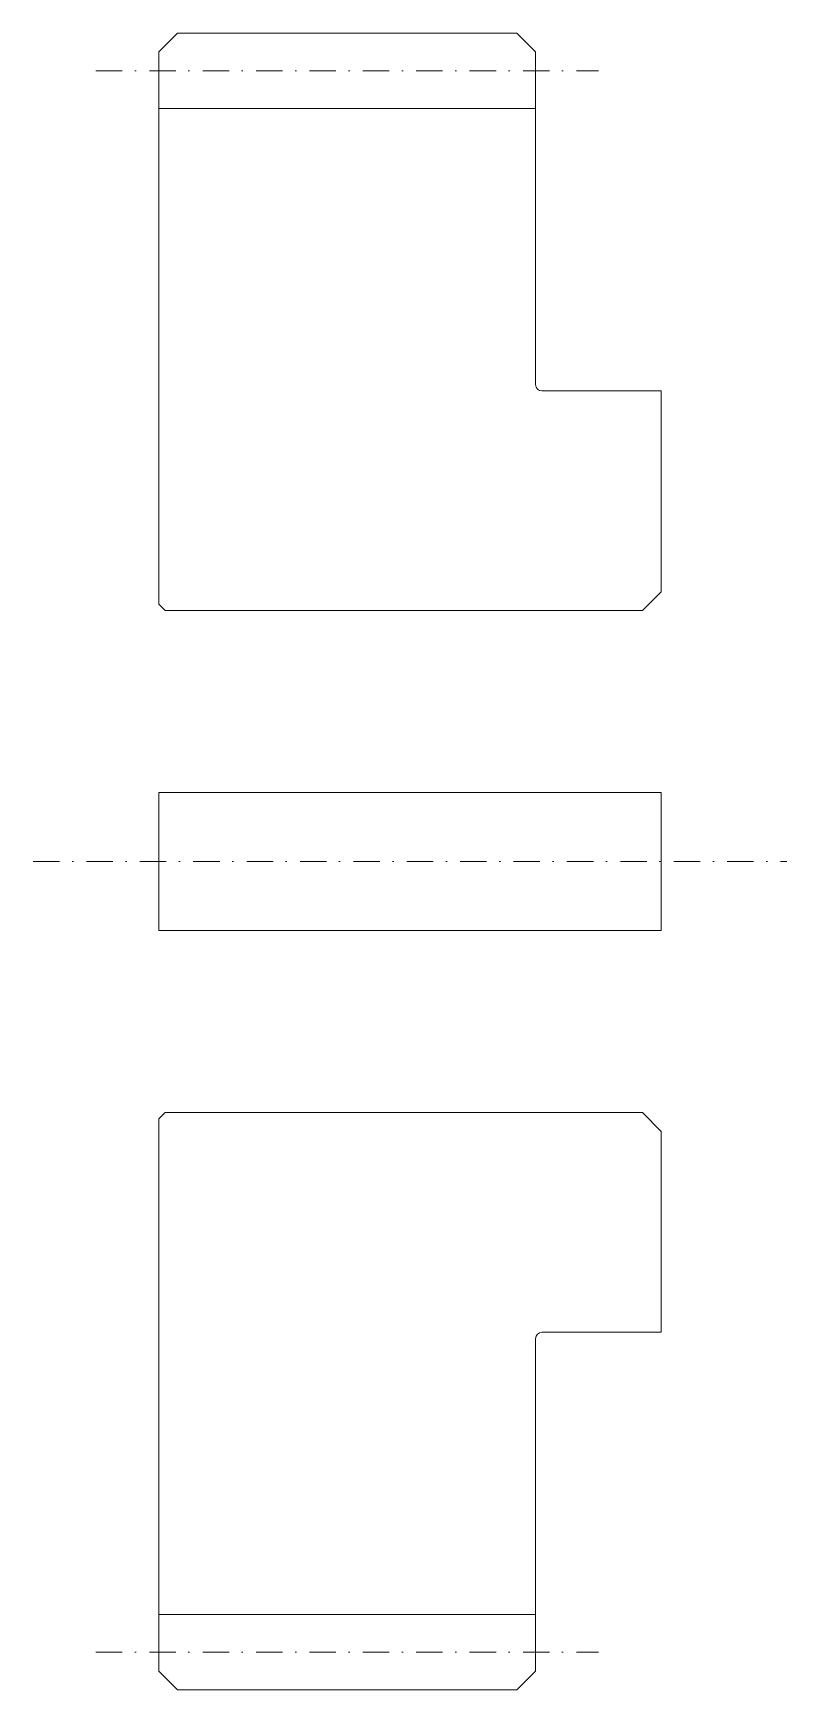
# Model space of a CAD drawing. Header units: millimetres. Extents: x 5 to 639, y 5 to 1077.
# Drawn here: x 519.2 to 639.2, y 813.2 to 1077.2 of the extents above; entities that cross this region are included whole.
import ezdxf

# ---------------------------------------------------------------- set-up
doc = ezdxf.new("R2010")
doc.units = ezdxf.units.MM
doc.header["$LTSCALE"] = 8.4
doc.linetypes.add('DASHDOT', pattern=[1, 0.5, -0.25, 0, -0.25])
doc.layers.add('1', color=7, linetype='CONTINUOUS')

# ---------------------------------------------------------------- blocks, each defined once
blk = doc.blocks.new('BLOCK002')
at = {"layer": '1', "color": 2, "linetype": 'CONTINUOUS', "lineweight": 15}
for p, q in [((542.24, 1077.17), (539.24, 1074.17)), ((596.24, 1077.17), (542.24, 1077.17)), ((599.24, 1074.17), (596.24, 1077.17)), ((539.24, 1074.17), (539.24, 986.17)), ((599.24, 1021.17), (599.24, 1074.17)), ((539.24, 1065.17), (599.24, 1065.17)), ((619.24, 1020.17), (600.24, 1020.17)), ((619.24, 1020.17), (619.24, 988.17)), ((619.24, 988.17), (616.24, 985.17)), ((539.24, 986.17), (540.24, 985.17)), ((616.24, 985.17), (540.24, 985.17)), ((539.24, 956.17), (539.24, 934.17)), ((539.24, 956.17), (539.24, 934.17)), ((619.24, 934.17), (619.24, 956.17)), ((619.24, 956.17), (619.24, 934.17)), ((539.24, 904.17), (540.24, 905.17)), ((539.24, 904.17), (539.24, 816.17)), ((540.24, 905.17), (616.24, 905.17)), ((619.24, 902.17), (616.24, 905.17)), ((619.24, 902.17), (619.24, 870.17)), ((599.24, 816.17), (599.24, 869.17)), ((619.24, 870.17), (600.24, 870.17)), ((539.24, 825.17), (599.24, 825.17)), ((539.24, 816.17), (542.24, 813.17)), ((596.24, 813.17), (599.24, 816.17)), ((542.24, 813.17), (596.24, 813.17))]:
    blk.add_line(p, q, dxfattribs=at)
at = {"layer": '1', "color": 2, "linetype": 'DASHDOT', "lineweight": 15}
for p, q in [((529.24, 1071.17), (609.24, 1071.17)), ((519.24, 945.17), (639.24, 945.17)), ((529.24, 819.17), (609.24, 819.17))]:
    blk.add_line(p, q, dxfattribs=at)
at = {"layer": '1', "color": 2, "linetype": 'CONTINUOUS', "lineweight": 15}
blk.add_lwpolyline([(539.24, 934.17), (619.24, 934.17), (619.24, 956.17), (539.24, 956.17)], close=True, dxfattribs=at)
for centre, start, end in [((600.24, 1021.17), 180, 270), ((600.24, 869.17), 90, 180)]:
    blk.add_arc(centre, 1, start, end, dxfattribs=at)

msp = doc.modelspace()

# ---------------------------------------------------------------- block references
msp.add_blockref('BLOCK002', (0, 0))

doc.saveas('drawing.dxf')
